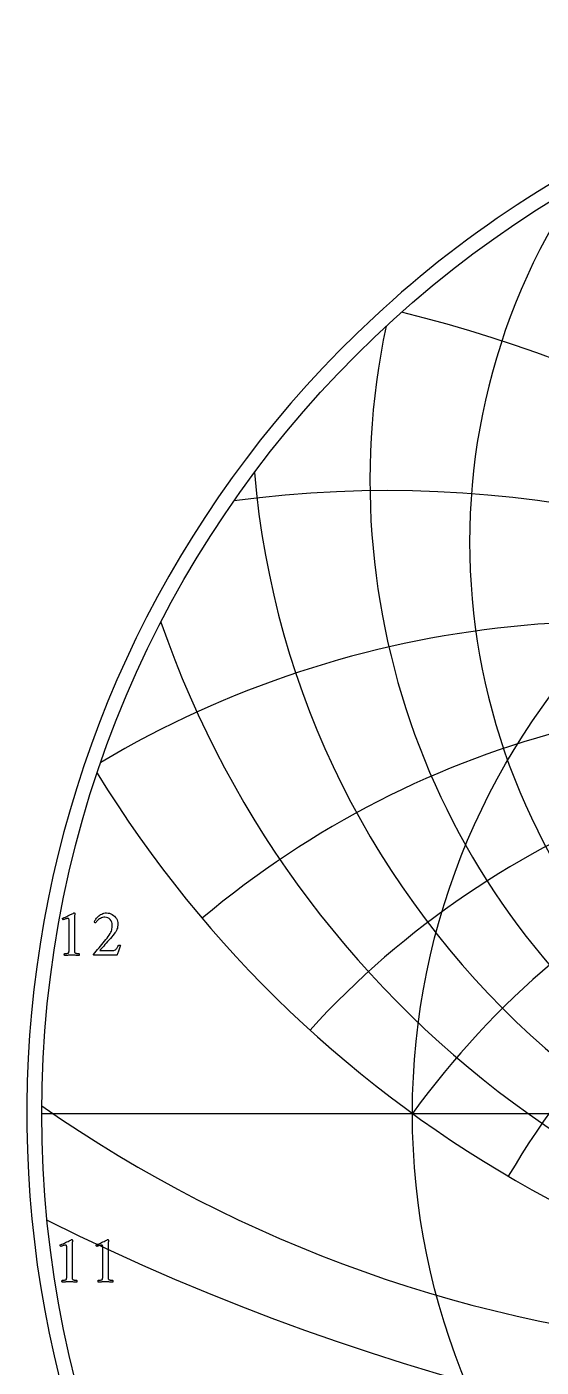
# Model space of a CAD drawing. Header units: millimetres. Extents: x -55 to 55, y -55 to 56.
# Drawn here: x -54.8 to -28.9, y -12.8 to 54.7 of the extents above; entities that cross this region are included whole.
import ezdxf

# ---------------------------------------------------------------- set-up
doc = ezdxf.new("R2010")
doc.units = ezdxf.units.MM
for name, color, linetype in [('CUT_OUTER', 1, 'Continuous'), ('ENGRAVE', 7, 'Continuous'), ('ENGRAVE_FINE', 8, 'Continuous'), ('TEXT', 5, 'Continuous')]:
    doc.layers.add(name, color=color, linetype=linetype)

msp = doc.modelspace()

# ---------------------------------------------------------------- linework, layer by layer
at = {"layer": 'CUT_OUTER'}
for centre, radius, start, end in [((-0.0002, -0.0001), 54.7499, 132.890359, 87.801582), ((-0.0009, 0.0013), 54.7484, 92.19735, 132.890919)]:
    msp.add_arc(centre, radius, start, end, dxfattribs=at)
at = {"layer": 'ENGRAVE'}
msp.add_lwpolyline([(-54, 0), (54, 0)], dxfattribs=at)
for radius in [54, 35.3478]:
    msp.add_circle((0, 0), radius, dxfattribs=at)
for centre, radius, start, end in [((0, 28.7545), 32.4697, 146.343028, 33.656972), ((0, 31.8877), 37.4863, 168.076059, 11.923941), ((0, 35.9396), 43.453, 184.845211, 355.154789), ((0, 41.3064), 50.7778, 199.041634, 340.958366), ((0, -25.6817), 43.6923, 36, 144), ((0, -25.6817), 43.6923, 36, 144), ((0, 48.6521), 60.1373, 211.615649, 328.384351), ((-15.0301, 56.0931), 67.9839, 235.026154, 265.845624)]:
    msp.add_arc(centre, radius, start, end, dxfattribs=at)
at = {"layer": 'ENGRAVE_FINE'}
for centre, radius, start, end in [((-52.0705, -25.6817), 67.9732, 13.489072, 76.236453), ((-52.0705, -25.6817), 67.9732, 13.489072, 76.236453), ((-36.6622, -25.6817), 57.0363, 17.231004, 97.725349), ((-36.6622, -25.6817), 57.0363, 17.231004, 97.725349), ((-25.2258, -25.6817), 50.4515, 21.249547, 120.755909), ((-25.2258, -25.6817), 50.4515, 21.249547, 120.755909), ((-15.9027, -25.6817), 46.4964, 25.634518, 130.214249), ((-15.9027, -25.6817), 46.4964, 25.634518, 130.214249), ((-7.7041, -25.6817), 44.3663, 30.500929, 137.66478), ((-7.7041, -25.6817), 44.3663, 30.500929, 137.66478), ((7.7041, -25.6817), 44.3663, 42.33522, 149.499071), ((7.7041, -25.6817), 44.3663, 42.33522, 149.499071), ((0, 102.5834), 120.594, 243.541053, 296.458947)]:
    msp.add_arc(centre, radius, start, end, dxfattribs=at)
at = {"layer": 'TEXT'}
for points in [[(-52.6197, 8.3453), (-52.6197, 9.6909), (-52.6206, 9.7239), (-52.6235, 9.7513), (-52.6283, 9.7732), (-52.635, 9.7896), (-52.6441, 9.8016), (-52.6559, 9.8101), (-52.6705, 9.8152), (-52.6878, 9.8169), (-52.7091, 9.8153), (-52.7355, 9.8105), (-52.767, 9.8025), (-52.8036, 9.7913), (-52.8405, 9.7791), (-52.8726, 9.7679), (-52.9001, 9.7578), (-52.9229, 9.7488), (-52.9363, 9.7613), (-52.9458, 9.7752), (-52.9516, 9.7903), (-52.9535, 9.8067), (-52.9535, 9.8069), (-52.9535, 9.8075), (-52.9535, 9.8086), (-52.9535, 9.8101), (-52.9531, 9.8163), (-52.9518, 9.8212), (-52.9497, 9.8248), (-52.9467, 9.8271), (-52.8789, 9.8579), (-52.8117, 9.8889), (-52.7452, 9.92), (-52.6793, 9.9514), (-52.6165, 9.9816), (-52.5592, 10.0089), (-52.5075, 10.0335), (-52.4613, 10.0553), (-52.4231, 10.0732), (-52.3953, 10.086), (-52.3779, 10.0937), (-52.371, 10.0962), (-52.3642, 10.0962), (-52.3563, 10.0949), (-52.3497, 10.0911), (-52.3444, 10.0847), (-52.3403, 10.0758), (-52.3372, 10.066), (-52.3344, 10.057), (-52.332, 10.049), (-52.3301, 10.0417), (-52.331, 10.0365), (-52.3335, 10.0209), (-52.3378, 9.9948), (-52.3438, 9.9583), (-52.3497, 9.9122), (-52.354, 9.8573), (-52.3565, 9.7938), (-52.3574, 9.7215), (-52.3574, 8.3453), (-52.3573, 8.3085), (-52.357, 8.2729), (-52.3564, 8.2386), (-52.3557, 8.2056), (-52.3541, 8.1748), (-52.351, 8.1469), (-52.3464, 8.122), (-52.3403, 8.1), (-52.3346, 8.0917), (-52.3242, 8.0839), (-52.3091, 8.0764), (-52.2893, 8.0694), (-52.2668, 8.0631), (-52.2437, 8.0579), (-52.22, 8.0537), (-52.1956, 8.0506), (-52.1727, 8.0484), (-52.1534, 8.0468), (-52.1378, 8.0459), (-52.1257, 8.0455), (-52.1212, 8.0374), (-52.1177, 8.0268), (-52.1152, 8.0136), (-52.1138, 7.9978), (-52.1139, 7.9821), (-52.1159, 7.9689), (-52.1199, 7.9582), (-52.1257, 7.9502), (-52.1758, 7.9535), (-52.2237, 7.9565), (-52.2695, 7.9594), (-52.3131, 7.9621), (-52.3565, 7.9643), (-52.4017, 7.9659), (-52.4485, 7.9669), (-52.497, 7.9672), (-52.5437, 7.9669), (-52.5882, 7.9659), (-52.6305, 7.9643), (-52.6708, 7.9621), (-52.7114, 7.9594), (-52.7551, 7.9565), (-52.8017, 7.9535), (-52.8513, 7.9502), (-52.8572, 7.9582), (-52.8611, 7.9689), (-52.8631, 7.9821), (-52.8632, 7.9978), (-52.8619, 8.0136), (-52.8594, 8.0268), (-52.8559, 8.0374), (-52.8513, 8.0455), (-52.8393, 8.0459), (-52.8236, 8.0468), (-52.8044, 8.0484), (-52.7815, 8.0506), (-52.7571, 8.0537), (-52.7334, 8.0579), (-52.7103, 8.0631), (-52.6878, 8.0694), (-52.6682, 8.0764), (-52.6537, 8.0839), (-52.6444, 8.0917), (-52.6401, 8.1), (-52.6339, 8.122), (-52.629, 8.1469), (-52.6254, 8.1748), (-52.6231, 8.2056), (-52.6216, 8.2386), (-52.6205, 8.2729), (-52.6199, 8.3085), (-52.6197, 8.3453)], [(-50.0376, 8.4577), (-50.0548, 8.4155), (-50.0725, 8.3704), (-50.0906, 8.3226), (-50.1091, 8.2721), (-50.1274, 8.2211), (-50.1449, 8.172), (-50.1615, 8.1248), (-50.1773, 8.0796), (-50.1913, 8.0389), (-50.2028, 8.0055), (-50.2117, 7.9793), (-50.2181, 7.9604), (-51.3695, 7.9604), (-51.3747, 7.9643), (-51.3802, 7.9693), (-51.3858, 7.9754), (-51.3917, 7.9825), (-51.3969, 7.9899), (-51.4006, 7.9966), (-51.4028, 8.0026), (-51.4036, 8.0081), (-51.3333, 8.0873), (-51.2622, 8.1682), (-51.1902, 8.2508), (-51.1174, 8.3351), (-51.045, 8.42), (-50.9744, 8.5046), (-50.9054, 8.5887), (-50.8381, 8.6723), (-50.774, 8.7541), (-50.7146, 8.8324), (-50.6599, 8.9074), (-50.6099, 8.9789), (-50.5634, 9.0515), (-50.526, 9.1194), (-50.4978, 9.1827), (-50.4787, 9.2412), (-50.4661, 9.298), (-50.457, 9.3562), (-50.4516, 9.4156), (-50.4498, 9.4762), (-50.4563, 9.558), (-50.4757, 9.6329), (-50.5082, 9.7011), (-50.5537, 9.7624), (-50.6091, 9.8131), (-50.6716, 9.8493), (-50.7411, 9.871), (-50.8177, 9.8782), (-50.882, 9.8746), (-50.942, 9.8637), (-50.9978, 9.8456), (-51.0493, 9.8203), (-51.0964, 9.7907), (-51.1387, 9.7598), (-51.1764, 9.7277), (-51.2094, 9.6943), (-51.2375, 9.6623), (-51.2605, 9.6346), (-51.2784, 9.6112), (-51.2912, 9.5921), (-51.3015, 9.5935), (-51.312, 9.5976), (-51.3228, 9.6045), (-51.3337, 9.6142), (-51.3434, 9.6245), (-51.3503, 9.6334), (-51.3545, 9.6407), (-51.3559, 9.6466), (-51.3485, 9.6646), (-51.3367, 9.6879), (-51.3204, 9.7165), (-51.2997, 9.7505), (-51.2744, 9.7875), (-51.2447, 9.8254), (-51.2106, 9.8642), (-51.1719, 9.9038), (-51.1295, 9.9423), (-51.0838, 9.9778), (-51.0349, 10.0104), (-50.9829, 10.04), (-50.9276, 10.0646), (-50.8692, 10.0822), (-50.8076, 10.0927), (-50.7427, 10.0962), (-50.6645, 10.0912), (-50.5899, 10.0762), (-50.5189, 10.0512), (-50.4515, 10.0162), (-50.3893, 9.9733), (-50.3339, 9.9246), (-50.2854, 9.8702), (-50.2437, 9.8101), (-50.2101, 9.746), (-50.1862, 9.6798), (-50.1718, 9.6114), (-50.167, 9.541), (-50.1702, 9.4705), (-50.1798, 9.4022), (-50.1958, 9.3359), (-50.2181, 9.2719), (-50.246, 9.2099), (-50.2786, 9.1501), (-50.3159, 9.0924), (-50.3578, 9.0368), (-50.4173, 8.9641), (-50.48, 8.8891), (-50.5459, 8.8117), (-50.615, 8.7319), (-50.6847, 8.6523), (-50.7525, 8.5752), (-50.8184, 8.5007), (-50.8824, 8.4288), (-50.9422, 8.3616), (-50.9957, 8.3014), (-51.0427, 8.2483), (-51.0834, 8.2022), (-50.4225, 8.2022), (-50.3754, 8.2062), (-50.3327, 8.218), (-50.2945, 8.2377), (-50.2607, 8.2653), (-50.2297, 8.3009), (-50.1998, 8.3449), (-50.171, 8.3971), (-50.1432, 8.4577), (-50.1383, 8.4667), (-50.1304, 8.473), (-50.1196, 8.4769), (-50.1057, 8.4782), (-50.0998, 8.4777), (-50.0921, 8.4765), (-50.0827, 8.4743), (-50.0717, 8.4713), (-50.0606, 8.4679), (-50.0512, 8.4645), (-50.0435, 8.4611), (-50.0376, 8.4577)], [(-52.7373, -8.1034), (-52.7373, -6.7578), (-52.7383, -6.7248), (-52.7411, -6.6974), (-52.7459, -6.6754), (-52.7526, -6.659), (-52.7617, -6.6471), (-52.7735, -6.6386), (-52.7881, -6.6335), (-52.8054, -6.6318), (-52.8267, -6.6334), (-52.8531, -6.6382), (-52.8846, -6.6462), (-52.9213, -6.6573), (-52.9581, -6.6696), (-52.9902, -6.6808), (-53.0177, -6.6909), (-53.0405, -6.6999), (-53.0539, -6.6874), (-53.0635, -6.6735), (-53.0692, -6.6584), (-53.0711, -6.642), (-53.0711, -6.6418), (-53.0711, -6.6412), (-53.0711, -6.6401), (-53.0711, -6.6386), (-53.0707, -6.6324), (-53.0694, -6.6275), (-53.0673, -6.6239), (-53.0643, -6.6216), (-52.9965, -6.5908), (-52.9293, -6.5598), (-52.8628, -6.5286), (-52.7969, -6.4972), (-52.7341, -6.4671), (-52.6768, -6.4398), (-52.6251, -6.4152), (-52.5789, -6.3933), (-52.5407, -6.3755), (-52.5129, -6.3627), (-52.4956, -6.355), (-52.4886, -6.3525), (-52.4818, -6.3525), (-52.4739, -6.3537), (-52.4673, -6.3576), (-52.462, -6.364), (-52.458, -6.3729), (-52.4548, -6.3827), (-52.452, -6.3916), (-52.4497, -6.3997), (-52.4478, -6.407), (-52.4486, -6.4122), (-52.4512, -6.4278), (-52.4554, -6.4539), (-52.4614, -6.4904), (-52.4673, -6.5365), (-52.4716, -6.5913), (-52.4742, -6.6549), (-52.475, -6.7272), (-52.475, -8.1034), (-52.4749, -8.1402), (-52.4746, -8.1758), (-52.4741, -8.21), (-52.4733, -8.243), (-52.4717, -8.2739), (-52.4686, -8.3018), (-52.464, -8.3267), (-52.458, -8.3486), (-52.4522, -8.357), (-52.4418, -8.3648), (-52.4267, -8.3723), (-52.4069, -8.3793), (-52.3844, -8.3856), (-52.3613, -8.3908), (-52.3376, -8.395), (-52.3132, -8.398), (-52.2903, -8.4003), (-52.271, -8.4019), (-52.2554, -8.4028), (-52.2434, -8.4032), (-52.2388, -8.4112), (-52.2353, -8.4219), (-52.2328, -8.4351), (-52.2314, -8.4508), (-52.2316, -8.4666), (-52.2336, -8.4798), (-52.2375, -8.4904), (-52.2434, -8.4985), (-52.2934, -8.4952), (-52.3413, -8.4921), (-52.3871, -8.4893), (-52.4307, -8.4866), (-52.4742, -8.4844), (-52.5193, -8.4828), (-52.5661, -8.4818), (-52.6147, -8.4815), (-52.6613, -8.4818), (-52.7058, -8.4828), (-52.7482, -8.4844), (-52.7884, -8.4866), (-52.8291, -8.4893), (-52.8727, -8.4921), (-52.9193, -8.4952), (-52.9689, -8.4985), (-52.9748, -8.4904), (-52.9787, -8.4798), (-52.9808, -8.4666), (-52.9809, -8.4508), (-52.9795, -8.4351), (-52.977, -8.4219), (-52.9735, -8.4112), (-52.9689, -8.4032), (-52.9569, -8.4028), (-52.9413, -8.4019), (-52.922, -8.4003), (-52.8991, -8.398), (-52.8747, -8.395), (-52.851, -8.3908), (-52.8279, -8.3856), (-52.8054, -8.3793), (-52.7858, -8.3723), (-52.7714, -8.3648), (-52.762, -8.357), (-52.7577, -8.3486), (-52.7516, -8.3267), (-52.7467, -8.3018), (-52.7431, -8.2739), (-52.7407, -8.243), (-52.7392, -8.21), (-52.7382, -8.1758), (-52.7375, -8.1402), (-52.7373, -8.1034)], [(-50.9251, -8.1034), (-50.9251, -6.7578), (-50.926, -6.7248), (-50.9289, -6.6974), (-50.9337, -6.6754), (-50.9404, -6.659), (-50.9495, -6.6471), (-50.9613, -6.6386), (-50.9759, -6.6335), (-50.9932, -6.6318), (-51.0145, -6.6334), (-51.0409, -6.6382), (-51.0724, -6.6462), (-51.109, -6.6573), (-51.1459, -6.6696), (-51.178, -6.6808), (-51.2055, -6.6909), (-51.2282, -6.6999), (-51.2417, -6.6874), (-51.2512, -6.6735), (-51.257, -6.6584), (-51.2589, -6.642), (-51.2589, -6.6418), (-51.2589, -6.6412), (-51.2589, -6.6401), (-51.2589, -6.6386), (-51.2585, -6.6324), (-51.2572, -6.6275), (-51.2551, -6.6239), (-51.2521, -6.6216), (-51.1843, -6.5908), (-51.1171, -6.5598), (-51.0506, -6.5286), (-50.9847, -6.4972), (-50.9219, -6.4671), (-50.8646, -6.4398), (-50.8129, -6.4152), (-50.7667, -6.3933), (-50.7285, -6.3755), (-50.7007, -6.3627), (-50.6833, -6.355), (-50.6764, -6.3525), (-50.6696, -6.3525), (-50.6617, -6.3537), (-50.6551, -6.3576), (-50.6498, -6.364), (-50.6457, -6.3729), (-50.6426, -6.3827), (-50.6398, -6.3916), (-50.6374, -6.3997), (-50.6355, -6.407), (-50.6364, -6.4122), (-50.6389, -6.4278), (-50.6432, -6.4539), (-50.6492, -6.4904), (-50.6551, -6.5365), (-50.6594, -6.5913), (-50.6619, -6.6549), (-50.6628, -6.7272), (-50.6628, -8.1034), (-50.6627, -8.1402), (-50.6624, -8.1758), (-50.6618, -8.21), (-50.6611, -8.243), (-50.6595, -8.2739), (-50.6564, -8.3018), (-50.6518, -8.3267), (-50.6457, -8.3486), (-50.64, -8.357), (-50.6296, -8.3648), (-50.6144, -8.3723), (-50.5946, -8.3793), (-50.5722, -8.3856), (-50.5491, -8.3908), (-50.5253, -8.395), (-50.501, -8.398), (-50.4781, -8.4003), (-50.4588, -8.4019), (-50.4432, -8.4028), (-50.4311, -8.4032), (-50.4266, -8.4112), (-50.423, -8.4219), (-50.4206, -8.4351), (-50.4192, -8.4508), (-50.4193, -8.4666), (-50.4213, -8.4798), (-50.4253, -8.4904), (-50.4311, -8.4985), (-50.4812, -8.4952), (-50.5291, -8.4921), (-50.5748, -8.4893), (-50.6185, -8.4866), (-50.6619, -8.4844), (-50.7071, -8.4828), (-50.7539, -8.4818), (-50.8024, -8.4815), (-50.8491, -8.4818), (-50.8936, -8.4828), (-50.9359, -8.4844), (-50.9762, -8.4866), (-51.0168, -8.4893), (-51.0605, -8.4921), (-51.1071, -8.4952), (-51.1567, -8.4985), (-51.1626, -8.4904), (-51.1665, -8.4798), (-51.1685, -8.4666), (-51.1686, -8.4508), (-51.1673, -8.4351), (-51.1648, -8.4219), (-51.1613, -8.4112), (-51.1567, -8.4032), (-51.1447, -8.4028), (-51.129, -8.4019), (-51.1098, -8.4003), (-51.0869, -8.398), (-51.0625, -8.395), (-51.0388, -8.3908), (-51.0157, -8.3856), (-50.9932, -8.3793), (-50.9736, -8.3723), (-50.9591, -8.3648), (-50.9498, -8.357), (-50.9455, -8.3486), (-50.9393, -8.3267), (-50.9344, -8.3018), (-50.9308, -8.2739), (-50.9285, -8.243), (-50.927, -8.21), (-50.9259, -8.1758), (-50.9253, -8.1402), (-50.9251, -8.1034)]]:
    msp.add_lwpolyline(points, close=True, dxfattribs=at)

doc.saveas('drawing.dxf')
